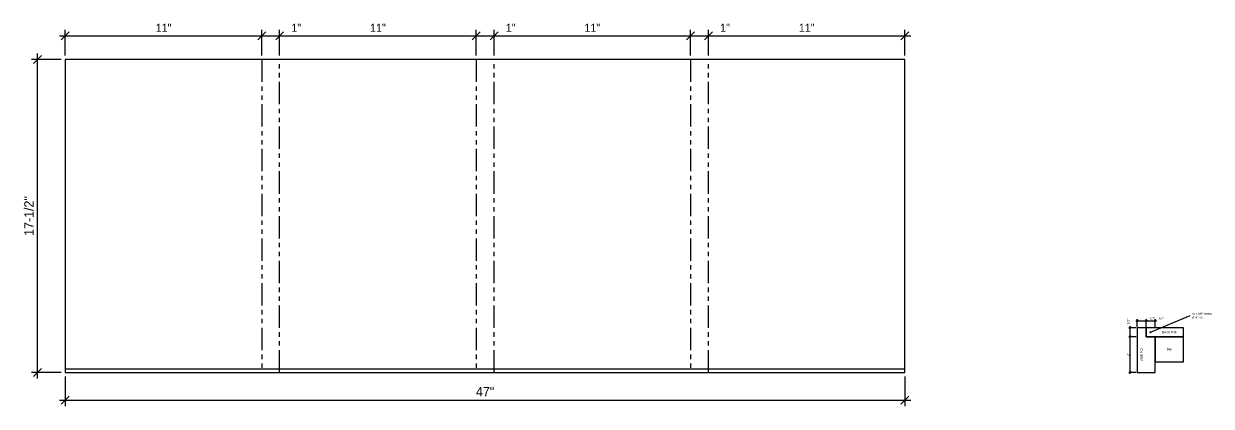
# Model space of a CAD drawing. Header units: inches. Extents: x -5 to 222, y -358 to 40.
# Drawn here: x 147.7 to 214.1, y -171.9 to -150.5 of the extents above; entities that cross this region are included whole.
import ezdxf
from ezdxf.enums import TextEntityAlignment as Align

# ---------------------------------------------------------------- set-up
doc = ezdxf.new("R2010")
doc.units = ezdxf.units.IN
doc.linetypes.add('PHANTOM', pattern=[2.5, 1.25, -0.25, 0.25, -0.25, 0.25, -0.25])
for name, color, linetype in [('CUT', 1, 'CONTINUOUS'), ('DIM', 3, 'CONTINUOUS'), ('EDGEBAND', 4, 'CONTINUOUS'), ('OUTLINE', 7, 'CONTINUOUS'), ('PHANTOM', 5, 'PHANTOM'), ('TEXT', 7, 'CONTINUOUS')]:
    doc.layers.add(name, color=color, linetype=linetype)

msp = doc.modelspace()

# ---------------------------------------------------------------- linework, layer by layer
at = {"layer": 'CUT'}
for p, q in [((210.5, -167.5), (210, -167.5)), ((210, -167.5), (210, -170)), ((210.5, -168), (210.5, -167.5)), ((212.6, -167.5), (210.5, -167.5)), ((210.5, -167.5), (210.5, -168)), ((212.6, -168), (212.6, -167.5)), ((211, -168), (210.5, -168)), ((210.5, -168), (212.6, -168)), ((211, -170), (211, -168)), ((210, -170), (211, -170))]:
    msp.add_line(p, q, dxfattribs=at)
at = {"layer": 'DIM'}
for p, q in [((150, -152.2778), (150, -150.8333)), ((161, -152.2778), (161, -150.8333)), ((161, -152.2778), (161, -150.8333)), ((162, -152.2778), (162, -150.8333)), ((162, -152.2778), (162, -150.8333)), ((173, -152.2778), (173, -150.8333)), ((173, -152.2778), (173, -150.8333)), ((174, -152.2778), (174, -150.8333)), ((174, -152.2778), (174, -150.8333)), ((185, -152.2778), (185, -150.8333)), ((185, -152.2778), (185, -150.8333)), ((186, -152.2778), (186, -150.8333)), ((186, -152.2778), (186, -150.8333)), ((197, -152.2778), (197, -150.8333)), ((149.6667, -151.1667), (161.3333, -151.1667)), ((149.7778, -151.3889), (150.2222, -150.9444)), ((160.6667, -151.1667), (162.3333, -151.1667)), ((160.7778, -151.3889), (161.2222, -150.9444)), ((160.7778, -151.3889), (161.2222, -150.9444)), ((161.6667, -151.1667), (173.3333, -151.1667)), ((161.7778, -151.3889), (162.2222, -150.9444)), ((161.7778, -151.3889), (162.2222, -150.9444)), ((172.6667, -151.1667), (174.3333, -151.1667)), ((172.7778, -151.3889), (173.2222, -150.9444)), ((172.7778, -151.3889), (173.2222, -150.9444)), ((173.6667, -151.1667), (185.3333, -151.1667)), ((173.7778, -151.3889), (174.2222, -150.9444)), ((173.7778, -151.3889), (174.2222, -150.9444)), ((184.6667, -151.1667), (186.3333, -151.1667)), ((184.7778, -151.3889), (185.2222, -150.9444)), ((184.7778, -151.3889), (185.2222, -150.9444)), ((185.6667, -151.1667), (197.3333, -151.1667)), ((185.7778, -151.3889), (186.2222, -150.9444)), ((185.7778, -151.3889), (186.2222, -150.9444)), ((196.7778, -151.3889), (197.2222, -150.9444)), ((148.4444, -170.3333), (148.4444, -152.1667)), ((149.7778, -152.5), (148.1111, -152.5)), ((148.2222, -152.7222), (148.6667, -152.2778)), ((210.75, -167.75), (212.9722, -166.8056)), ((209.9444, -167.5), (209.5278, -167.5)), ((209.5556, -167.5556), (209.6667, -167.4444)), ((209.6111, -168.0833), (209.6111, -167.4167)), ((209.9167, -167.1111), (210.5833, -167.1111)), ((209.9444, -167.1667), (210.0556, -167.0556)), ((210, -167.4444), (210, -167.0278)), ((210.4167, -167.1111), (211.0833, -167.1111)), ((210.4444, -167.1667), (210.5556, -167.0556)), ((210.4444, -167.1667), (210.5556, -167.0556)), ((210.5, -167.4444), (210.5, -167.0278)), ((210.5, -167.4444), (210.5, -167.0278)), ((210.9444, -167.1667), (211.0556, -167.0556)), ((211, -167.4444), (211, -167.0278)), ((209.9444, -168), (209.5278, -168)), ((209.9444, -168), (209.5278, -168)), ((209.5556, -168.0556), (209.6667, -167.9444)), ((209.5556, -168.0556), (209.6667, -167.9444)), ((209.6111, -170.0833), (209.6111, -167.9167)), ((149.7778, -170), (148.1111, -170)), ((148.2222, -170.2222), (148.6667, -169.7778)), ((209.9444, -170), (209.5278, -170)), ((209.5556, -170.0556), (209.6667, -169.9444)), ((150, -170.2222), (150, -171.8889)), ((197, -170.2222), (197, -171.8889)), ((149.7778, -171.7778), (150.2222, -171.3333)), ((196.7778, -171.7778), (197.2222, -171.3333)), ((149.6667, -171.5556), (197.3333, -171.5556))]:
    msp.add_line(p, q, dxfattribs=at)
msp.add_circle((210.75, -167.75), 0.0306, dxfattribs=at)
at = {"layer": 'EDGEBAND'}
msp.add_line((150, -169.8), (197, -169.8), dxfattribs=at)
at = {"layer": 'OUTLINE'}
for p, q in [((197, -152.5), (150, -152.5)), ((150, -152.5), (150, -170)), ((197, -170), (197, -152.5)), ((212.6, -168), (211, -168)), ((211, -168), (211, -169.4)), ((212.6, -169.4), (212.6, -168)), ((211, -169.4), (212.6, -169.4)), ((150, -170), (197, -170))]:
    msp.add_line(p, q, dxfattribs=at)
at = {"layer": 'PHANTOM'}
for p, q in [((162, -152.5), (161, -152.5)), ((161, -152.5), (161, -170)), ((162, -170), (162, -152.5)), ((174, -152.5), (173, -152.5)), ((173, -152.5), (173, -170)), ((174, -170), (174, -152.5)), ((186, -152.5), (185, -152.5)), ((185, -152.5), (185, -170)), ((186, -170), (186, -152.5)), ((161, -170), (162, -170)), ((173, -170), (174, -170)), ((185, -170), (186, -170))]:
    msp.add_line(p, q, dxfattribs=at)

# ---------------------------------------------------------------- texts
at = {"layer": 'TEXT'}
for s, height, p in [('11"', 0.448, (155.5, -150.9444)), ('1"', 0.448, (162.9289, -150.9444)), ('11"', 0.448, (167.5, -150.9444)), ('1"', 0.448, (174.9289, -150.9444)), ('11"', 0.448, (179.5, -150.9444)), ('1"', 0.448, (186.9289, -150.9444)), ('11"', 0.448, (191.5, -150.9444)), ('1/2"', 0.13, (210.8556, -167.0556)), ('1/2"', 0.13, (211.3556, -167.0556)), ('BACK P08', 0.12, (211.8, -167.8056)), ('bay', 0.13, (211.8, -168.7556)), ('47"', 0.52, (173.5, -171.3333))]:
    msp.add_text(s, height=height, dxfattribs=at).set_placement(p, align=Align.CENTER)
for s, height, p in [('17-1/2"', 0.52, (148.2222, -161.25)), ('1/2"', 0.13, (209.5556, -167.1444)), ('SIDE P02', 0.12, (210.3056, -169)), ('2"', 0.13, (209.5556, -169))]:
    msp.add_text(s, height=height, rotation=90, dxfattribs=at).set_placement(p, align=Align.CENTER)
for s, p in [('#6 x 5/8" screw', (213.0556, -166.7681)), ('@ 6" o.c.', (213.0556, -166.9764))]:
    msp.add_text(s, height=0.12, dxfattribs=at).set_placement(p)

doc.saveas('drawing.dxf')
